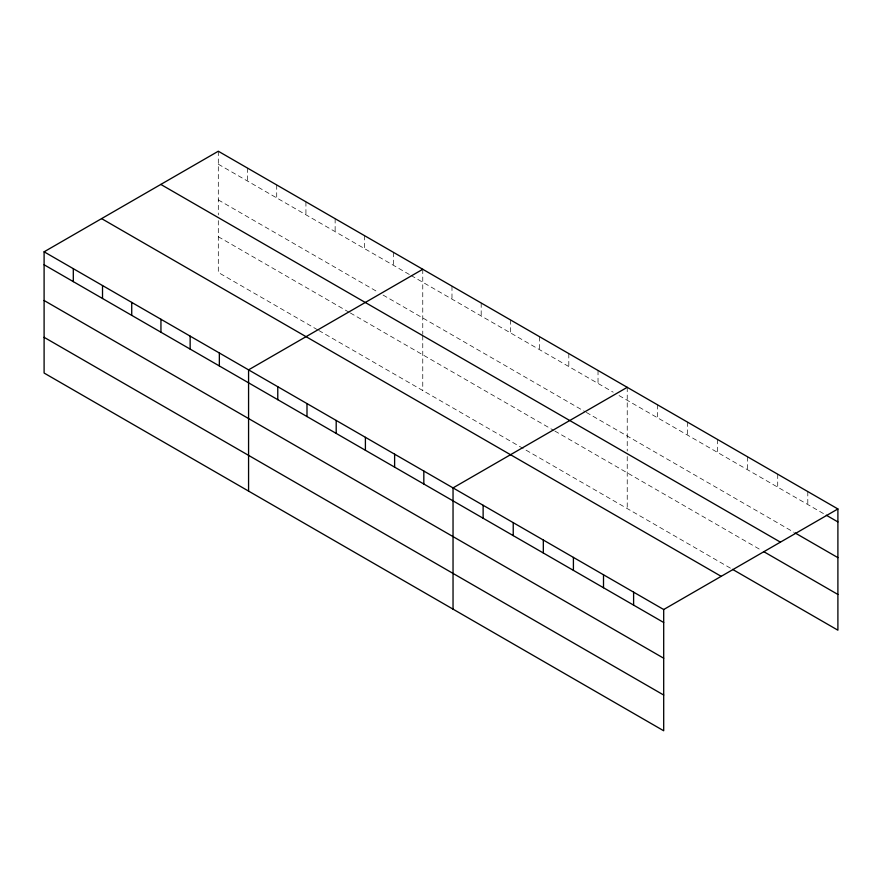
<?xml version="1.0" encoding="UTF-8"?>
<svg xmlns="http://www.w3.org/2000/svg" width="882" height="882" viewBox="0 0 882 882"><rect width="100%" height="100%" fill="white"/><g stroke="black" fill="none" stroke-linecap="round" stroke-linejoin="round"><path stroke-width="0.66" stroke-dasharray="4.41 3.31" d="M218.306 164.195L409.921 274.82M411.089 275.504L613.211 392.203M619.054 395.566L825.166 514.57M218.306 199.927L378.367 292.339M383.042 295.04L585.174 411.74M586.343 412.412L793.91 532.254M218.306 236.74L349.162 312.294M350.33 312.967L553.631 430.339M554.8 431.011L761.508 550.357M317.619 329.813L218.306 272.472L218.306 220.379M318.788 330.485L731.41 568.714M807.802 491.583L807.802 504.548M777.715 474.207L777.715 487.173M747.616 456.832L747.616 469.797M717.518 439.457L717.518 452.422M687.431 422.081L687.431 435.047M657.333 404.706L657.333 417.671M627.234 387.33L627.234 451.022M627.234 456.479L627.234 508.561M598.029 370.462L598.029 383.427M568.813 353.605L568.813 366.559M539.608 336.737L539.608 349.702M510.402 319.879L510.402 332.834M481.186 303.011L481.186 315.977M451.981 286.143L451.981 299.108M422.765 269.286L422.765 334.333M422.765 335.7L422.765 390.517M393.559 252.417L393.559 265.383M364.354 235.549L364.354 248.515M335.138 218.692L335.138 231.657M305.933 201.824L305.933 214.789M276.716 184.966L276.716 197.921M247.511 168.098L247.511 181.064M218.306 151.23L218.306 214.921"/><path stroke-width="1.32" d="M44.1 251.811L663.694 609.528L663.694 730.77L44.1 373.042L44.1 251.811L218.306 151.23L837.9 508.958L837.9 630.189L732.567 569.375M422.765 269.286L248.57 369.856L248.57 491.098M627.234 387.33L453.039 487.9L453.039 609.142M663.694 609.528L837.9 508.958M826.324 515.231L837.9 521.923M795.068 532.926L837.9 557.644M160.811 184.426L780.416 542.143M763.823 551.691L837.9 594.457M101.584 218.615L721.189 576.343M44.1 264.765L663.694 622.494M44.1 300.497L663.694 658.226M44.1 337.31L663.694 695.038M633.607 592.153L633.607 605.118M603.509 574.777L603.509 587.743M573.41 557.402L573.41 570.367M543.323 540.027L543.323 552.992M513.225 522.651L513.225 535.617M483.127 505.276L483.127 518.241M423.823 471.043L423.823 483.998M394.618 454.175L394.618 467.14M365.402 437.318L365.402 450.272M336.196 420.449L336.196 433.415M306.991 403.581L306.991 416.547M277.775 386.724L277.775 399.678M219.353 352.987L219.353 365.953M190.148 336.13L190.148 349.096M160.943 319.262L160.943 332.227M131.727 302.405L131.727 315.359M102.521 285.536L102.521 298.502M73.305 268.668L73.305 281.634"/></g></svg>
